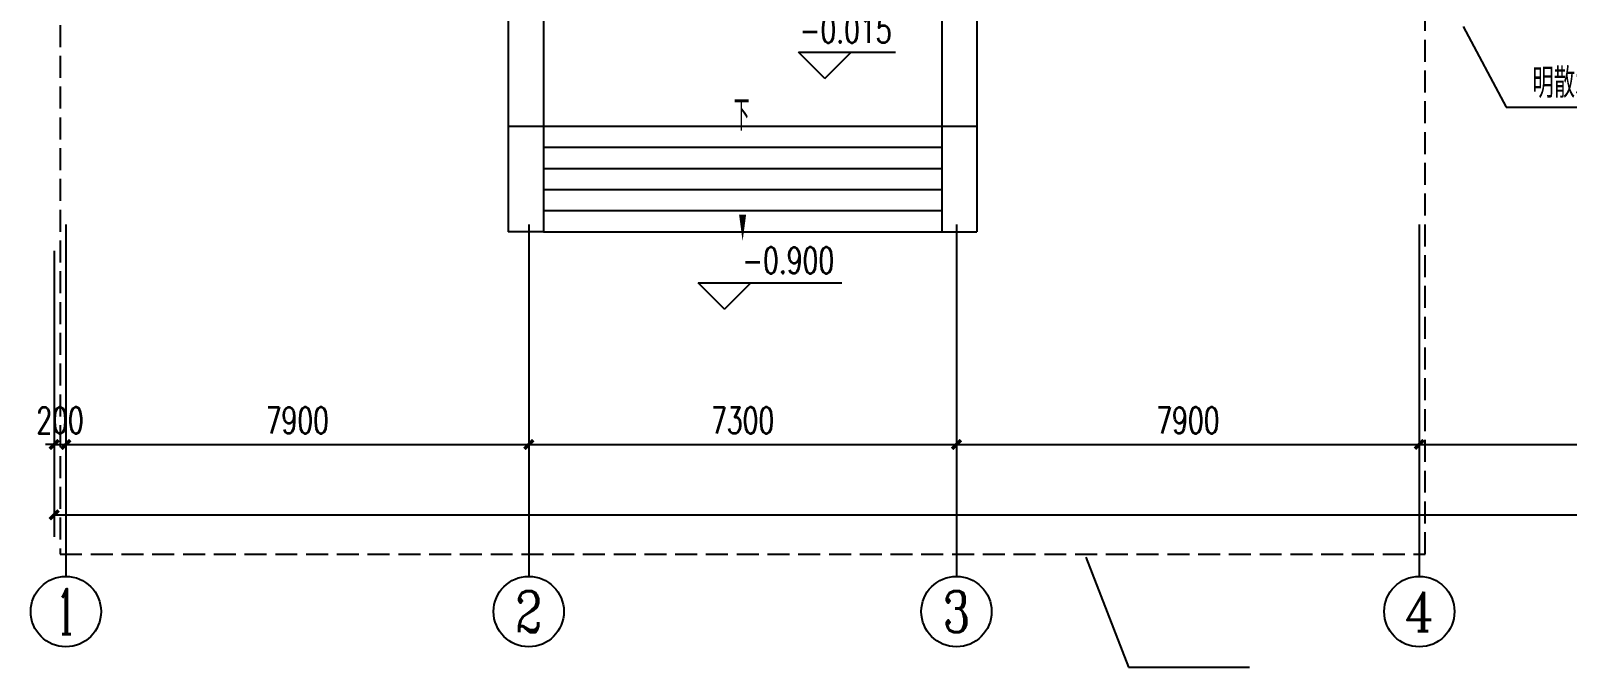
# Model space of a CAD drawing. Extents: x 1398449 to 2142961, y 256969 to 1032940.
# Drawn here: x 1518591 to 1544816, y 812827 to 823682 of the extents above; entities that cross this region are included whole.
import ezdxf
from ezdxf.enums import TextEntityAlignment as Align

# ---------------------------------------------------------------- set-up
doc = ezdxf.new("R2010")
doc.units = 0
doc.header["$LTSCALE"] = 1500
doc.header["$PDSIZE"] = 50
doc.linetypes.add('DASH', pattern=[0.35, 0.25, -0.1])
for name, color, linetype in [('1-建筑底图', 8, 'Continuous'), ('AXIS_TEXT', 7, 'Continuous'), ('党校-主楼（一期）参照$0$DIM_LEAD', 251, 'Continuous')]:
    doc.layers.add(name, color=color, linetype=linetype)
doc.styles.add('_TCH_AXIS', font='COMPLEX', dxfattribs={"bigfont": 'GBCBIG'})
doc.styles.add('_TCH_DIM', font='SIMPLEX', dxfattribs={"bigfont": 'GBCBIG'})
doc.styles.add('_TCH_DIM_T3', font='SIMPLEX', dxfattribs={"width": 0.705882, "bigfont": 'GBCBIG'})
doc.styles.add('A_DIM', font='simplex.shx', dxfattribs={"width": 0.7, "bigfont": 'gbcbig.shx'})
doc.styles.add('COMPLEX', font='COMPLEX')
doc.styles.get("Standard").update_dxf_attribs({"font": 'gbeitc.shx', "bigfont": 'gbcbig.shx'})
doc.linetypes.add('JIEDI', pattern='A,1.25,-0.25,0.25,-0.25,0.625,["/",Standard,S=0.6,R=0,X=0,Y=-0.3],0.625,-0.25,0.25,-0.25', length=4)
doc.dimstyles.new('_TCH_ARCH&&150', dxfattribs={"dimtxt": 446.25, "dimasz": 150, "dimexe": 375, "dimexo": 450, "dimgap": 189.375, "dimtad": 1, "dimdec": 0, "dimzin": 0, "dimdsep": 46, "dimtxsty": '_TCH_DIM_T3', "dimblk": 'ARCHTICK', "dimcen": 0.09, "dimclrt": 7, "dimazin": 2, "dimtfac": 1, "dimtdec": 0, "dimtix": 1, "dimtmove": 2, "dimatfit": 3, "dimfxl": 1, "dimtolj": 1, "dimtzin": 0, "dimarcsym": 0})

# ---------------------------------------------------------------- blocks, each defined once
blk = doc.blocks.new('_AXISO')
blk.add_circle((0, 0), 0.5)
at = {"layer": 'AXIS_TEXT', "style": 'COMPLEX', "width": 1.041667}
blk.add_attdef('A', text='', height=0.56, dxfattribs=at).set_placement((-0.25, -0.28), (0.25, -0.28), align=Align.FIT)
blk = doc.blocks.new('_ArchTick')
at = {"color": 0, "linetype": 'ByBlock', "const_width": 0.4}
blk.add_lwpolyline([(-0.5, -0.5), (0.5, 0.5)], dxfattribs=at)
blk = doc.blocks.new('*D321')
at = {"layer": '1-建筑底图', "color": 0, "lineweight": -2, "transparency": 16777216}
for p, q in [((-100, -4728), (-100, -9603)), ((139100, -4728), (139100, -9603)), ((-100, -9228), (139100, -9228))]:
    blk.add_line(p, q, dxfattribs=at)
at = {"layer": 'Defpoints', "color": 0}
for p in [(-100, -4278), (139100, -4278), (139100, -9228)]:
    blk.add_point(p, dxfattribs=at)
at = {"layer": '1-建筑底图', "color": 0, "lineweight": -2, "transparency": 16777216, "xscale": 150, "yscale": 150, "zscale": 150, "rotation": 180}
blk.add_blockref('_ArchTick', (-100, -9228), dxfattribs=at)
at = {"layer": '1-建筑底图', "color": 0, "lineweight": -2, "transparency": 16777216, "xscale": 150, "yscale": 150, "zscale": 150}
blk.add_blockref('_ArchTick', (139100, -9228), dxfattribs=at)
at = {"layer": '1-建筑底图', "color": 7, "transparency": 16777216, "insert": (69500, -8816), "char_height": 446.2, "attachment_point": 5, "style": '_TCH_DIM_T3'}
blk.add_mtext('\\A1;139200', dxfattribs=at)
blk = doc.blocks.new('*D322')
at = {"layer": '1-建筑底图', "color": 0, "lineweight": -2, "transparency": 16777216}
for p, q in [((-100, -4728), (-100, -8403)), ((100, -4728), (100, -8403)), ((-100, -8028), (-250, -8028)), ((-100, -8028), (100, -8028)), ((100, -8028), (250, -8028))]:
    blk.add_line(p, q, dxfattribs=at)
at = {"layer": 'Defpoints', "color": 0}
for p in [(-100, -4278), (100, -4278), (100, -8028)]:
    blk.add_point(p, dxfattribs=at)
at = {"layer": '1-建筑底图', "color": 0, "lineweight": -2, "transparency": 16777216, "xscale": 150, "yscale": 150, "zscale": 150}
blk.add_blockref('_ArchTick', (-100, -8028), dxfattribs=at)
at = {"layer": '1-建筑底图', "color": 0, "lineweight": -2, "transparency": 16777216, "xscale": 150, "yscale": 150, "zscale": 150, "rotation": 180}
blk.add_blockref('_ArchTick', (100, -8028), dxfattribs=at)
at = {"layer": '1-建筑底图', "color": 7, "transparency": 16777216, "insert": (0, -7616), "char_height": 446.2, "attachment_point": 5, "style": '_TCH_DIM_T3'}
blk.add_mtext('\\A1;200', dxfattribs=at)
blk = doc.blocks.new('*D323')
at = {"layer": '1-建筑底图', "color": 0, "lineweight": -2, "transparency": 16777216}
for p, q in [((100, -4728), (100, -8403)), ((8000, -4728), (8000, -8403)), ((100, -8028), (8000, -8028))]:
    blk.add_line(p, q, dxfattribs=at)
at = {"layer": 'Defpoints', "color": 0}
for p in [(100, -4278), (8000, -4278), (8000, -8028)]:
    blk.add_point(p, dxfattribs=at)
at = {"layer": '1-建筑底图', "color": 0, "lineweight": -2, "transparency": 16777216, "xscale": 150, "yscale": 150, "zscale": 150, "rotation": 180}
blk.add_blockref('_ArchTick', (100, -8028), dxfattribs=at)
at = {"layer": '1-建筑底图', "color": 0, "lineweight": -2, "transparency": 16777216, "xscale": 150, "yscale": 150, "zscale": 150}
blk.add_blockref('_ArchTick', (8000, -8028), dxfattribs=at)
at = {"layer": '1-建筑底图', "color": 7, "transparency": 16777216, "insert": (4050, -7616), "char_height": 446.2, "attachment_point": 5, "style": '_TCH_DIM_T3'}
blk.add_mtext('\\A1;7900', dxfattribs=at)
blk = doc.blocks.new('*D324')
at = {"layer": '1-建筑底图', "color": 0, "lineweight": -2, "transparency": 16777216}
for p, q in [((8000, -4728), (8000, -8403)), ((15300, -4728), (15300, -8403)), ((8000, -8028), (15300, -8028))]:
    blk.add_line(p, q, dxfattribs=at)
at = {"layer": 'Defpoints', "color": 0}
for p in [(8000, -4278), (15300, -4278), (15300, -8028)]:
    blk.add_point(p, dxfattribs=at)
at = {"layer": '1-建筑底图', "color": 0, "lineweight": -2, "transparency": 16777216, "xscale": 150, "yscale": 150, "zscale": 150, "rotation": 180}
blk.add_blockref('_ArchTick', (8000, -8028), dxfattribs=at)
at = {"layer": '1-建筑底图', "color": 0, "lineweight": -2, "transparency": 16777216, "xscale": 150, "yscale": 150, "zscale": 150}
blk.add_blockref('_ArchTick', (15300, -8028), dxfattribs=at)
at = {"layer": '1-建筑底图', "color": 7, "transparency": 16777216, "insert": (11650, -7616), "char_height": 446.2, "attachment_point": 5, "style": '_TCH_DIM_T3'}
blk.add_mtext('\\A1;7300', dxfattribs=at)
blk = doc.blocks.new('*D325')
at = {"layer": '1-建筑底图', "color": 0, "lineweight": -2, "transparency": 16777216}
for p, q in [((15300, -4728), (15300, -8403)), ((23200, -4728), (23200, -8403)), ((15300, -8028), (23200, -8028))]:
    blk.add_line(p, q, dxfattribs=at)
at = {"layer": 'Defpoints', "color": 0}
for p in [(15300, -4278), (23200, -4278), (23200, -8028)]:
    blk.add_point(p, dxfattribs=at)
at = {"layer": '1-建筑底图', "color": 0, "lineweight": -2, "transparency": 16777216, "xscale": 150, "yscale": 150, "zscale": 150, "rotation": 180}
blk.add_blockref('_ArchTick', (15300, -8028), dxfattribs=at)
at = {"layer": '1-建筑底图', "color": 0, "lineweight": -2, "transparency": 16777216, "xscale": 150, "yscale": 150, "zscale": 150}
blk.add_blockref('_ArchTick', (23200, -8028), dxfattribs=at)
at = {"layer": '1-建筑底图', "color": 7, "transparency": 16777216, "insert": (19250, -7616), "char_height": 446.2, "attachment_point": 5, "style": '_TCH_DIM_T3'}
blk.add_mtext('\\A1;7900', dxfattribs=at)
blk = doc.blocks.new('*D326')
at = {"layer": '1-建筑底图', "color": 0, "lineweight": -2, "transparency": 16777216}
for p, q in [((23200, -4728), (23200, -8403)), ((31400, -4728), (31400, -8403)), ((23200, -8028), (31400, -8028))]:
    blk.add_line(p, q, dxfattribs=at)
at = {"layer": 'Defpoints', "color": 0}
for p in [(23200, -4278), (31400, -4278), (31400, -8028)]:
    blk.add_point(p, dxfattribs=at)
at = {"layer": '1-建筑底图', "color": 0, "lineweight": -2, "transparency": 16777216, "xscale": 150, "yscale": 150, "zscale": 150, "rotation": 180}
blk.add_blockref('_ArchTick', (23200, -8028), dxfattribs=at)
at = {"layer": '1-建筑底图', "color": 0, "lineweight": -2, "transparency": 16777216, "xscale": 150, "yscale": 150, "zscale": 150}
blk.add_blockref('_ArchTick', (31400, -8028), dxfattribs=at)
at = {"layer": '1-建筑底图', "color": 7, "transparency": 16777216, "insert": (27300, -7616), "char_height": 446.2, "attachment_point": 5, "style": '_TCH_DIM_T3'}
blk.add_mtext('\\A1;8200', dxfattribs=at)
blk = doc.blocks.new('1-一层建筑底图')
at = {"layer": '1-建筑底图'}
for p, q in [((7650, 0), (7650, -4400)), ((8250, 0), (8250, -4400)), ((15050, 0), (15050, -4400)), ((15650, 0), (15650, -4400)), ((23951.1, -900), (24680.5, -2273.5)), ((13055.1, -1787), (12605.1, -1337)), ((12605.1, -1337), (14261.7, -1337)), ((13055.1, -1787), (13505.1, -1337)), ((24680.5, -2273.5), (26745, -2273.5)), ((100, -4278.1), (100, -10278.1)), ((8250, -4400), (7650, -4400)), ((8000, -4278.1), (8000, -10278.1)), ((15050, -4400), (15650, -4400)), ((15300, -4278.1), (15300, -10278.1)), ((23200, -4278.1), (23200, -10278.1)), ((11340.8, -5718.7), (10890.8, -5268.7)), ((10890.8, -5268.7), (13341.8, -5268.7)), ((11340.8, -5718.7), (11790.8, -5268.7))]:
    blk.add_line(p, q, dxfattribs=at)
at = {"layer": '1-建筑底图', "linetype": 'DASH'}
blk.add_lwpolyline([(0.1, 700), (0.1, -9900), (23300.1, -9900), (23300.1, 100), (116300.1, 100)], dxfattribs=at)
at = {"layer": '1-建筑底图'}
for points in [[(7650, -2600), (15650, -2600)], [(8250, -2960), (15050, -2960)], [(8250, -3320), (15050, -3320)], [(8250, -3680), (15050, -3680)], [(8250, -4040), (15050, -4040)], [(8250, -4400), (15050, -4400)]]:
    blk.add_lwpolyline(points, dxfattribs=at)
blk.add_lwpolyline([(11650, -2835.3, 0, 0, 0), (11650, -4559.5, 0, 120, 0), (11650, -4109.5, 0, 0, 0)], format="xyseb", dxfattribs=at)
ref = blk.add_blockref('_AXISO', (100, -10878.1), dxfattribs=dict(at, xscale=1200, yscale=1200, zscale=1200))
ref.add_attrib('A', '1', dxfattribs={"layer": 'AXIS_TEXT', "height": 772.1, "style": '_TCH_AXIS'}).set_placement((-65.4, -11264.2), (265.5, -11264.2), align=Align.FIT)
ref = blk.add_blockref('_AXISO', (8000, -10878.1), dxfattribs=dict(at, xscale=1200, yscale=1200, zscale=1200))
ref.add_attrib('A', '2', dxfattribs={"layer": 'AXIS_TEXT', "height": 698.9, "style": '_TCH_AXIS'}).set_placement((7767.1, -11227.6), (8233, -11227.6), align=Align.FIT)
ref = blk.add_blockref('_AXISO', (15300, -10878.1), dxfattribs=dict(at, xscale=1200, yscale=1200, zscale=1200))
ref.add_attrib('A', '3', dxfattribs={"layer": 'AXIS_TEXT', "height": 698.9, "style": '_TCH_AXIS'}).set_placement((15067.1, -11227.6), (15533, -11227.6), align=Align.FIT)
ref = blk.add_blockref('_AXISO', (23200, -10878.1), dxfattribs=dict(at, xscale=1200, yscale=1200, zscale=1200))
ref.add_attrib('A', '4', dxfattribs={"layer": 'AXIS_TEXT', "height": 668.2, "style": '_TCH_AXIS'}).set_placement((22945.5, -11212.2), (23454.6, -11212.2), align=Align.FIT)
for s, height, style, width, p in [('-0.015', 446.25, '_TCH_DIM', 0.705882, (12626.7, -1179.5)), ('下', 525, 'A_DIM', 0.7, (11501, -2677.8)), ('-0.900', 446.25, '_TCH_DIM', 0.705882, (11646.8, -5111.2))]:
    blk.add_text(s, height=height, dxfattribs=dict(at, style=style, width=width)).set_placement(p)
at = {"layer": '1-建筑底图', "style": '_TCH_DIM'}
blk.add_text('明散水', height=506.38, dxfattribs=at).set_placement((25129.1, -2116))
at = {"layer": '1-建筑底图'}
for p1, p2, distance, picture, middle in [((-100, -4278.1), (100, -4278.1), -3750, '*D322', (0, -7615.6)), ((-100, -4278.1), (139100, -4278.1), -4950, '*D321', (69500, -8815.6)), ((100, -4278.1), (8000, -4278.1), -3750, '*D323', (4050, -7615.6)), ((8000, -4278.1), (15300, -4278.1), -3750, '*D324', (11650, -7615.6)), ((15300, -4278.1), (23200, -4278.1), -3750, '*D325', (19250, -7615.6)), ((23200, -4278.1), (31400, -4278.1), -3750, '*D326', (27300, -7615.6))]:
    dim = blk.add_aligned_dim(p1=p1, p2=p2, distance=distance, dimstyle='_TCH_ARCH&&150', dxfattribs=at)
    dim.commit()
    dim.dimension.update_dxf_attribs({"geometry": picture, "text_midpoint": middle})

msp = doc.modelspace()

# ---------------------------------------------------------------- linework, layer by layer
at = {"layer": '党校-主楼（一期）参照$0$DIM_LEAD', "color": 8}
for p, q in [((1536600.3, 814704.7), (1537328.7, 812827)), ((1537328.7, 812827), (1539393.2, 812827))]:
    msp.add_line(p, q, dxfattribs=at)

# ---------------------------------------------------------------- block references
at = {"layer": '1-建筑底图', "linetype": 'JIEDI'}
msp.add_blockref('1-一层建筑底图', (1519090.9, 824654.4), dxfattribs=at)

doc.saveas('drawing.dxf')
